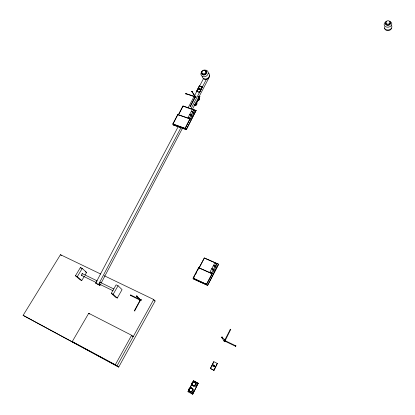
<?xml version="1.0" encoding="UTF-8"?>
<svg xmlns="http://www.w3.org/2000/svg" width="415" height="415" viewBox="0 0 415 415"><rect width="100%" height="100%" fill="white"/><g stroke="black" fill="none" stroke-linecap="round" stroke-linejoin="round"><path stroke-width="0.62" d="M190.262 106.09L195.169 97.12L190.537 106.235M235.917 345.975C236.068 344.813 234.989 347.173 235.751 346.338M222.238 337.514C226.932 340.954 224.365 342.977 221.833 337.245M213.979 370.341L217.31 363.431L213.979 370.341L210.374 368.463L213.803 361.667L217.403 363.524M223.965 340.881L224.427 339.963L225.298 340.388L225.516 340.653L225.055 341.566L223.965 340.881L225.055 341.566M224.183 341.14L224.645 340.227L224.427 339.963M210.467 368.556L213.803 361.667M224.78 340.186L225.184 340.435L224.748 340.191L230.367 329.313M224.837 341.301L230.673 329.489M212.885 366.134L213.476 364.961L214.576 365.516L214.099 366.808L212.885 366.134L213.476 364.961M214.576 365.516L214.099 366.808M198.142 383.216L192.69 394.25L198.24 383.304L193.494 380.788L192.612 382.511M188.908 390.059L188.031 391.781L192.026 383.662M189.494 388.912L191.839 384.321M193.011 382.028L193.494 380.788M190.438 119.167L189.639 117.995L191.133 115.147L189.624 114.623L188.13 117.466L188.934 118.638L190.438 119.167L191.927 116.325L191.133 115.147M192.747 112.066L193.535 113.254L192.052 116.086L191.258 114.903L192.747 112.066L191.242 111.542L189.748 114.379L190.283 115.168M193.826 110.006L194.609 111.204L193.644 113.051L192.856 111.863L193.826 110.006L192.316 109.493M185.116 128.5L190.008 118.804L177.838 114.535L172.827 123.986L185.116 128.5L190.008 118.804M196.088 110.494L186.268 129.62L196.088 110.494L183.02 106.001L178.196 115.105M195.636 97.509L195.377 97.1L195.771 96.358L195.024 96.109L194.63 96.851L195.636 97.509L196.025 96.768L195.771 96.358M199.651 89.728L200.009 88.603L199.076 88.296L198.593 89.215L199.651 89.728L200.009 88.603M199.61 92.452L202.328 86.932L199.345 85.957L196.528 91.3L199.61 92.452L202.328 86.932M100.555 284.239L99.953 285.385L98.505 284.54L181.142 127.369M190.796 109.015L206.478 79.187M101.156 283.092L182.709 127.773M208.589 78.482L191.346 111.339L192.856 111.863M195.481 105.13L199.828 96.493L195.481 105.13L194.35 104.741M196.627 91.466L199.345 85.957M99.953 285.385L95.689 283.165L178.346 126.362M187.995 108.045L197.348 90.304M197.95 89.163L203.682 78.29M218.617 264.22L207.588 285.38L218.617 264.22L204.351 257.974L198.313 269.2M172.941 124.142L177.838 114.535M186.268 129.62L173.19 124.931L173.678 123.639M173.19 124.931L173.792 123.794M178.912 114.12L183.02 106.001M213.336 269.584L213.99 270.575L212.324 273.724L211.666 272.738L213.336 269.584L211.692 268.858L210.016 272.007L210.68 272.987M215.146 266.176L215.79 267.177L214.13 270.31L213.481 269.319L215.146 266.176L213.497 265.45L211.832 268.588L212.485 269.584M216.35 263.904L216.988 264.91L215.904 266.954L215.266 265.953L216.35 263.904L214.7 263.183L213.616 265.226L214.265 266.233M206.504 284.353L212.112 273.765L206.504 284.353L193.089 278.169L198.723 267.701L212.324 273.724M193.188 278.299L198.723 267.701M207.588 285.38L193.276 278.87L194.085 277.059M195.901 273.693L196.503 272.567M199.314 267.649L204.351 257.974M100.679 274.025L60.466 254.691L23.116 315.353L118.68 367.093L155.132 301.015L153.711 299.526L104.175 275.705M118.68 367.093L115.308 364.764L131.638 335.284L88.727 313.289L72.252 341.576L74.14 342.842M153.711 299.526L117.004 365.937L23.116 315.353M139.72 300.118L140.197 299.267L140.986 299.646L141.287 299.946L140.81 300.797L139.72 300.118L140.81 300.797M134.657 310.902L134.922 310.996L134.668 310.866L140.296 300.444L140.057 300.341L134.377 310.664M140.509 300.502L140.986 299.646M117.258 298.032L122.067 289.634L118.078 285.764L116.143 284.83L111.251 293.317L115.344 297.093L117.258 298.032L113.186 294.266L111.251 293.317M113.186 294.266L118.078 285.764M84.987 275.155L86.6 272.448L82.227 268.448L80.391 267.556L75.463 275.762L79.939 279.679L81.76 280.571L84.344 276.24M81.76 280.571L77.299 276.665L82.227 268.448M140.068 299.713L140.078 300.045M193.935 382.018L193.924 381.312M225.252 340.746L225.06 341.208L235.637 346.323L235.813 345.851L225.272 340.741L225.101 341.208M230.688 329.531L230.346 329.422M190.231 106.017C191.813 106.702 189.193 105.758 190.495 106.012M222.15 337.618L221.843 337.603M130.678 295.511L130.839 295.07L130.621 295.506L140.016 300.066M194.977 96.477L195.387 96.664L191.953 91.487L195.024 96.731M192.436 392.932C191.289 393.467 193.167 394.053 192.612 392.948M193.935 381.369C193.208 382.298 193.141 381.286 194.028 381.401M192.539 392.938L192 393.083L192.171 393.659M195.403 96.519L185.951 93.707L195.377 97.1M185.982 93.904L186.159 93.515M140.426 300.569L140.094 300.387M199.444 86.123L201.83 86.906M200.134 88.81L199.076 88.296M198.593 89.215L199.522 89.526M196.528 91.3L199.511 92.286M198.795 96.275L199.926 96.654M194.246 104.58L195.377 104.969M183.129 106.157L196.191 110.655M192.638 112.704L193.644 113.051M192.534 112.906L193.535 113.254M189.748 114.379L191.258 114.903M191.05 115.738L192.052 116.086M188.13 117.466L189.639 117.995M177.947 114.696L190.112 118.96M172.827 123.986L185.007 128.349M173.076 124.78L186.159 129.47M204.445 258.109L218.7 264.355M213.616 265.226L215.266 265.953M214.809 266.471L215.904 266.954M211.832 268.588L213.481 269.319M213.035 269.828L214.13 270.31M210.016 272.007L211.666 272.738M198.816 267.836L212.112 273.765M230.46 329.489C231.658 329.904 229.376 328.867 230.258 329.303M193.089 278.169L206.416 284.228M193.183 278.74L207.495 285.25M134.424 310.685L134.237 310.659M153.96 300.45L155.132 301.015M85.236 271.789L86.6 272.448M224.645 340.227L225.516 340.653M141.287 299.946L140.197 299.267M130.839 295.07L139.658 299.35M82.372 273.667L97.079 280.825M100.461 282.47L113.809 288.97M81.61 275.41L96.316 282.589M99.693 284.239L113.041 290.754M95.689 283.165L98.505 284.54M75.463 275.762L77.299 276.665M190.454 106.282L190.169 106.11M213.59 365.081L214.69 365.636M210.374 368.463L213.886 370.247M131.508 335.725L133.22 336.601L131.638 335.284M193.592 380.882L198.24 383.304M187.928 391.698L192.69 394.25M72.252 341.576L115.308 364.764M136.545 296.44L136.883 296.071L136.545 296.44L140.514 300.029L137.339 296.528M140.519 299.703L140.187 300.066M192.067 393.576L192.55 393.736L192.814 393.207M88.727 313.289L89.614 313.994M60.466 254.691L61.373 255.505M80.391 267.556L81.267 268.36M191.886 91.767L192.249 91.508M224.842 340.487L224.422 340.777M194.007 381.369L194.21 381.634M213.497 265.45L214.145 266.456M195.024 96.109L195.278 96.513M81.895 275.337A0.96 0.462 -62.6 0 1 81.397 274.891A0.96 0.462 -62.6 0 1 82.087 273.734A0.96 0.462 -62.6 0 1 82.585 274.185M100.124 284.036A0.97 0.446 -63 0 1 99.486 283.917A0.97 0.446 -63 0 1 100.025 282.667A0.97 0.446 -63 0 1 100.669 282.791M96.809 281.894A0.97 0.446 -63 0 1 96.923 281.671M196.419 102.609A1.779 1.499 -33 0 1 196.518 104.808A1.779 1.499 -33 0 1 194.116 105.244M196.036 102.63A1.785 1.504 -33 0 1 195.88 103.039M198.505 97.93A1.779 1.499 -32.5 0 1 198.095 98.703M198.878 97.924A1.774 1.494 -32.5 0 1 199.236 99.745A1.774 1.494 -32.5 0 1 197.358 100.819M198.982 98.324A1.556 1.307 -32.5 0 1 198.173 100.482M198.92 98.225A1.556 1.307 -32.5 0 1 198.987 99.579M198.764 99.906A1.556 1.307 -32.5 0 1 198.111 100.378M196.528 103.008A1.556 1.312 -33 0 1 196.757 103.657M196.72 104.015A1.556 1.312 -33 0 1 196.591 104.373M196.362 104.699A1.556 1.312 -33 0 1 194.578 105.239M196.461 102.91A1.556 1.312 -33 0 1 196.694 103.553M196.658 103.916A1.556 1.312 -33 0 1 196.523 104.274M196.005 104.871A1.556 1.312 -33 0 1 195.647 105.073M204.756 70.327A2.703 2.241 -30.6 0 1 206.582 73.082A2.703 2.241 -30.6 0 1 203.085 74.98A2.703 2.241 -30.6 0 1 201.872 71.894M203.547 70.4A3.849 3.196 -30.6 0 1 208.216 73.424A3.849 3.196 -30.6 0 1 202.51 76.521A3.849 3.196 -30.6 0 1 202.665 70.877M208.403 72.936A3.828 3.185 -30.6 0 1 207.334 78.528A3.828 3.185 -30.6 0 1 202.188 76.303M205.103 70.846A2.205 1.826 -30.6 0 1 206.089 73.118A2.205 1.826 -30.6 0 1 203.506 74.601A2.205 1.826 -30.6 0 1 202.069 72.584M209.44 75.157A3.424 2.848 -30.6 0 1 207.604 78.98A3.424 2.848 -30.6 0 1 203.475 78.394M192.129 388.44A2.189 2.008 -67.7 0 1 193.26 391.75A2.189 2.008 -67.7 0 1 189.883 391.781M194.687 382.355A2.174 2.002 -66.7 0 1 196.751 384.332A2.174 2.002 -66.7 0 1 194.754 386.635A2.174 2.002 -66.7 0 1 192.695 384.658M389.612 21.544A2.708 2.08 -7.7 0 1 389.903 24.594A2.708 2.08 -7.7 0 1 385.919 24.765A2.708 2.08 -7.7 0 1 386.329 21.684M389.498 21.398A3.865 2.967 -7.6 0 1 390.997 25.901A3.865 2.967 -7.6 0 1 384.887 26.166A3.865 2.967 -7.6 0 1 386.557 21.528M391.636 25.74A3.844 2.962 -7.5 0 1 388.523 29.958A3.844 2.962 -7.5 0 1 384.295 26.793M389.96 22.488A2.21 1.696 -7.7 0 1 388.253 24.936A2.21 1.696 -7.7 0 1 385.753 23.183M385.893 22.747A2.21 1.696 -7.7 0 1 386.173 22.343M391.501 28.163A3.434 2.646 -7.5 0 1 388.061 30.622A3.434 2.646 -7.5 0 1 384.715 28.438M185.827 93.816C186.283 94.807 186.366 92.306 185.827 93.816M130.466 295.485C131.041 296.279 131.099 293.799 130.466 295.485M198.79 96.783C199.376 97.738 199.47 95.922 198.899 97.1C199.833 97.821 199.428 95.761 198.79 96.783M191.652 91.611C192.301 92.996 192.809 90.314 191.652 91.611M136.27 296.18C136.841 297.908 137.64 294.769 136.27 296.18M203.309 73.969A2.21 1.831 -30.6 0 0 205.778 71.152A2.21 1.831 -30.6 0 0 202.193 70.986A2.21 1.831 -30.6 0 0 203.309 73.969M222.16 337.888A0.519 0.488 -54.5 0 0 222.357 337.016A0.519 0.488 -54.5 0 0 221.527 337.322A0.519 0.488 -54.5 0 0 222.16 337.888M191.637 391.392A1.925 1.764 -67.5 0 0 191.59 388.108A1.925 1.764 -67.5 0 0 188.934 389.97A1.925 1.764 -67.5 0 0 191.637 391.392M191.766 391.615A2.194 2.013 -67.5 0 0 191.714 387.864A2.194 2.013 -67.5 0 0 188.68 389.991A2.194 2.013 -67.5 0 0 191.766 391.615M194.874 385.504A2.184 2.008 -66.4 0 0 194.817 381.784A2.184 2.008 -66.4 0 0 191.787 383.896A2.184 2.008 -66.4 0 0 194.874 385.504M194.744 385.286A1.914 1.759 -66.4 0 0 194.692 382.023A1.914 1.759 -66.4 0 0 192.041 383.875A1.914 1.759 -66.4 0 0 194.744 385.286M194.806 385.338A1.909 1.759 -66.4 0 0 194.754 382.08A1.909 1.759 -66.4 0 0 192.109 383.932A1.909 1.759 -66.4 0 0 194.806 385.338M191.699 391.444A1.925 1.764 -67.5 0 0 191.657 388.16A1.925 1.764 -67.5 0 0 188.996 390.022A1.925 1.764 -67.5 0 0 191.699 391.444M386.588 23.899A2.215 1.702 -7.7 0 0 390.1 22.54A2.215 1.702 -7.7 0 0 387.034 20.937A2.215 1.702 -7.7 0 0 386.588 23.899"/></g></svg>
